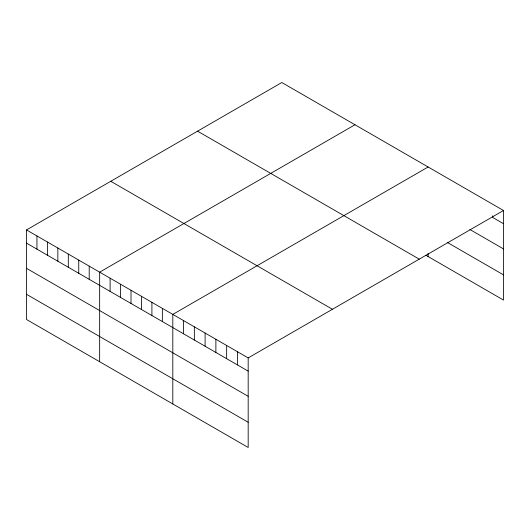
<?xml version="1.0" encoding="UTF-8"?>
<svg xmlns="http://www.w3.org/2000/svg" width="530" height="530" viewBox="0 0 530 530"><rect width="100%" height="100%" fill="white"/><g stroke="black" fill="none" stroke-linecap="round" stroke-linejoin="round"><path stroke-width="0.79" d="M503.5 210.509L248.179 357.916L248.179 447.479L26.5 319.491L26.5 229.927L281.821 82.521L503.5 210.509L503.5 300.073L426.041 255.354M354.974 124.755L99.653 272.162L99.653 361.725M428.127 166.99L172.813 314.396L172.813 403.966M503.5 223.706L492.734 217.485L492.734 215.836M469.852 229.477L503.5 248.908M447.645 242.621L503.5 274.871M197.564 131.162L419.243 259.15M110.757 181.28L332.436 309.268M26.5 229.927L248.179 357.916M26.5 243.124L248.179 371.113M26.5 268.326L248.179 396.314M26.5 294.289L248.179 422.277M428.127 253.406L428.127 256.56M237.413 351.695L237.413 364.892M226.648 345.481L226.648 358.677M215.882 339.266L215.882 352.463M205.11 333.045L205.11 346.242M194.344 326.831L194.344 340.028M183.579 320.617L183.579 333.807M162.359 308.367L162.359 321.558M151.911 302.332L151.911 315.529M141.457 296.296L141.457 309.493M131.009 290.261L131.009 303.458M120.555 284.232L120.555 297.423M110.107 278.197L110.107 291.394M89.206 266.126L89.206 279.323M78.751 260.098L78.751 273.288M68.304 254.062L68.304 267.259M57.849 248.027L57.849 261.224M47.402 241.991L47.402 255.188M36.948 235.963L36.948 249.153"/></g></svg>
